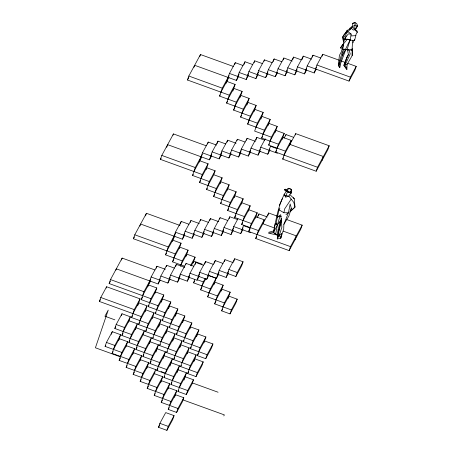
<?xml version="1.0" encoding="UTF-8"?>
<svg xmlns="http://www.w3.org/2000/svg" width="453" height="453" viewBox="0 0 453 453"><rect width="100%" height="100%" fill="white"/><g stroke="black" fill="none" stroke-linecap="round" stroke-linejoin="round"><path stroke-width="0.68" d="M284.473 193.992C278.193 205.917 276.047 219.456 273.521 232.548L276.97 234.988L279.948 222.242L281.698 219.286M345.48 49.451L342.468 55.464L339.773 63.086L339.744 67.644L338.323 65.742L339.41 55.413L341.285 51.891L343.719 43.59L347.377 39.196L350.141 39.762L347.055 49.745L342.774 49.23L342.36 48.29L340.548 48.007L341.636 45.832M349.642 29.507L349.852 28.284L351.454 28.392L353.255 30.04L354.676 29.79L356.166 28.63L357.593 25.713L356.709 23.579L355.124 22.65L352.581 23.346L352.547 26.512C350.446 31.076 344.625 32.084 342.768 36.874L343.544 42.406M283.872 224.337L288.901 215.973L291.347 208.306L290.163 203.946L288.448 212.723L283.872 224.337L283.708 229.02L280.781 238.233L277.247 238.941L281.494 219.813M352.191 48.528L352.496 49.541L352.174 55.611L347.094 64.411L346.885 69.451L343.884 65.323L346.964 57.101L348.64 54.547M343.906 41.767L344.297 39.779L345.429 39.02C348.544 39.479 351.375 40.634 354.608 40.459L354.654 39.337M352.627 40.243L352.049 50.079L352.174 55.611M285.758 197.106L285.866 195.617L287.604 191.715L286.404 191.002L284.082 194.762L285.758 197.106L288.872 196.126L290.911 192.701M354.608 40.459L356.103 34.162L357.224 32.412L357.332 31.257L354.841 29.258M350.129 40.277L351.188 34.122L347.864 31.523L343.855 37.339L344.297 39.779L347.377 39.196M356.777 26.982L357.593 25.713L355.192 25.113L352.547 26.512L354.676 29.79L355.124 22.65L352.581 23.346M281.007 237.066L281.528 233.663L277.587 236.353L281.54 218.323M281.528 233.663L280.781 238.233L279.274 235.373L281.908 227.157L280.752 214.711L277.338 217.163L276.217 223.272L277.406 224.994L275.656 234.178M342.774 49.23L343.719 43.59L340.548 48.007M342.468 55.464L343.567 49.054L341.89 53.205L338.323 65.742L339.773 63.086M345.429 39.02L346.069 35.708M276.217 223.272L275.203 223.561L273.521 232.548L276.97 234.988M285.951 214.654L288.448 212.723L283.895 212.757L284.614 208.963L291.166 199.11L288.872 196.126L285.866 195.617L284.082 194.762M353.068 42.831L353.459 40.889M279.88 208.114L279.054 209.852L277.338 217.163L279.999 216.177L281.239 216.472M287.542 191.217L288.374 188.255L291.556 189.445L291.007 192.208L288.98 191.891L286.024 190.198L287.094 189.988M279.999 216.177L277.406 224.994L273.521 232.548L268.482 233.148L276.319 234.847M344.846 64.066L346.964 57.101M132.893 313.595L138.72 302.842L147.083 305.877L141.257 316.624L99.428 301.466L100.776 297.496L106.602 286.749L140.068 298.872L137.82 305.492M106.155 288.068L106.602 286.749M148.431 284.926L156.795 287.955L150.968 298.708L109.139 283.55L110.492 279.58L122.146 258.08L154.954 269.971M115.866 270.152L116.319 268.833L158.148 283.991L160.09 280.407M121.466 260.067L122.146 258.08M172.712 240.13L181.075 243.165L175.249 253.912L133.42 238.754L134.773 234.79L146.427 213.284L179.892 225.413M199.733 160.758L208.097 163.788L202.27 174.541L160.441 159.382L161.795 155.413L173.448 133.912L206.257 145.798M226.755 81.381L235.118 84.417L229.292 95.164L187.463 80.005L188.816 76.036L200.469 54.536L233.278 66.427M139.92 226.019L140.6 224.037L182.429 239.195L184.371 235.611M166.721 147.31L167.621 144.66L209.45 159.818L211.715 155.639M193.963 67.27L194.643 65.289L236.472 80.447L238.737 76.263M145.526 215.934L146.427 213.284M172.995 135.232L173.448 133.912M199.79 56.523L200.469 54.536M113.465 349.427L119.292 338.68L127.661 341.709L121.834 352.462L105.102 346.398L106.449 342.428L112.282 331.675L120.645 334.71L118.618 340.662M111.376 334.325L112.282 331.675M123.182 331.511L129.009 320.764L137.372 323.793L131.546 334.541L114.813 328.482L116.166 324.512L121.993 313.759L130.356 316.794L128.556 322.083M121.313 315.747L121.993 313.759M120.481 356.432L126.308 345.679L134.677 348.708L128.85 359.461L112.118 353.397L114.819 345.458L120.645 334.71M130.192 338.51L136.025 327.762L144.388 330.792L138.561 341.545L121.829 335.48L124.53 327.542L130.356 316.794M139.909 320.594L145.736 309.846L154.099 312.876L148.273 323.623L131.54 317.564L134.241 309.625L140.068 298.872M127.497 363.431L133.324 352.677L141.693 355.713L135.866 366.46L119.133 360.395L121.834 352.462M149.62 302.678L155.447 291.925L163.81 294.96L157.984 305.707L141.251 299.643L143.952 291.709L150.753 279.167M125.86 347.004L127.661 341.709M137.208 345.514L143.035 334.761L151.404 337.791L145.577 348.544L128.845 342.479L131.546 334.541M147.757 286.908L151.132 276.987L156.959 266.239L165.328 269.269M135.345 329.744L137.372 323.793M156.285 268.221L156.959 266.239M146.919 327.593L152.752 316.845L161.115 319.875L155.288 330.628L138.556 324.563L141.257 316.624M134.513 370.429L140.339 359.682L148.709 362.711L142.876 373.465L126.144 367.4L128.85 359.461M145.056 311.828L147.083 305.877M173.901 257.882L179.728 247.134L188.091 250.164L182.265 260.917L165.532 254.852L168.233 246.913L175.679 233.176M200.922 178.51L206.749 167.757L215.113 170.792L209.286 181.54L192.553 175.475L195.254 167.536L202.378 154.399M227.944 99.133L233.771 88.38L242.134 91.415L236.307 102.163L219.575 96.104L222.276 88.165L229.076 75.623M156.636 309.676L162.463 298.929L170.826 301.958L165 312.712L148.267 306.647L150.968 298.708M132.65 354.665L134.677 348.708M172.259 241.455L175.413 232.196L181.24 221.443L188.963 224.241M199.28 162.078L202.434 152.82L208.261 142.072L216.63 145.102M226.081 83.369L229.456 73.443L235.283 62.695L243.006 65.492M144.224 352.513L150.051 341.76L158.42 344.795L152.593 355.543L135.86 349.478L138.561 341.545M154.994 293.25L156.795 287.955M158.148 283.991L160.849 276.053L166.676 265.299L174.399 268.097M180.339 224.088L181.24 221.443M207.587 144.054L208.261 142.072M234.609 64.677L235.283 62.695M143.035 334.761L144.388 330.792M166.228 266.624L166.676 265.299M153.935 334.597L159.762 323.844L168.131 326.879L162.304 337.627L145.572 331.562L148.273 323.623M148.544 384.433L154.371 373.68L155.719 369.71L149.892 380.463L133.159 374.399L135.866 366.46M152.072 318.827L154.099 312.876M184.779 266.285L172.548 261.851L175.249 253.912M207.938 185.509L213.765 174.756L222.129 177.791L216.302 188.539L199.569 182.48L202.27 174.541M234.96 106.132L240.786 95.385L249.15 98.414L243.323 109.167L226.591 103.103L229.292 95.164M163.652 316.675L169.479 305.928L177.842 308.957L172.015 319.71L155.283 313.646L157.984 305.707M139.892 361.001L141.693 355.713M179.275 248.454L181.075 243.165M182.429 239.195L185.13 231.256L190.956 220.509L199.326 223.539M206.075 169.745L208.097 163.788M209.45 159.818L212.151 151.885L217.978 141.132L225.702 143.929M232.87 91.03L235.118 84.417M236.472 80.447L239.173 72.508L244.999 61.755L252.723 64.558M151.24 359.512L157.066 348.765L165.436 351.794L159.609 362.547L142.876 356.483L145.577 348.544M161.336 302.236L163.81 294.96M151.132 276.987L167.865 283.051L170.566 275.113L176.393 264.365L184.762 267.395M190.283 222.491L190.956 220.509M217.078 143.777L217.978 141.132M244.099 64.405L244.999 61.755M149.377 343.748L151.404 337.791M175.719 266.347L176.393 264.365M160.951 341.596L166.778 330.843L175.147 333.878L169.32 344.625L152.587 338.567L155.288 330.628M154.371 373.68L162.735 376.715L156.908 387.462L140.175 381.398L142.876 373.465M158.641 327.151L161.115 319.875M180.464 266.205L182.265 260.917M214.954 192.508L220.781 181.761L229.144 184.79L223.318 195.543L206.585 189.479L209.286 181.54M241.976 113.137L247.802 102.384L256.166 105.413L250.339 116.166L233.606 110.102L236.307 102.163M170.662 323.68L176.494 312.927L184.858 315.962L179.031 326.709L162.299 320.645L165 312.712M146.681 368.663L148.709 362.711M185.843 256.777L188.091 250.164M175.413 232.196L192.146 238.261L194.847 230.322L200.673 219.569L208.397 222.366M213.765 174.756L215.113 170.792M202.434 152.82L219.167 158.884L221.868 150.945L227.695 140.198L236.064 143.227M240.107 97.367L242.134 91.415M229.456 73.443L246.189 79.507L248.89 71.568L254.716 60.821L262.44 63.618M158.256 366.511L164.082 355.764L172.451 358.793L166.619 369.546L149.886 363.482L152.593 355.543M168.578 308.572L170.826 301.958M160.849 276.053L177.582 282.117L180.283 274.178L186.115 263.425L193.833 266.222M200.226 220.894L200.673 219.569M227.021 142.18L227.695 140.198M254.042 62.803L254.716 60.821M155.94 352.072L158.42 344.795M185.662 264.75L186.115 263.425M167.967 348.595L173.793 337.847L182.163 340.877L176.336 351.63L159.603 345.565L162.304 337.627M155.56 391.432L161.387 380.679L169.75 383.714L163.924 394.461L147.191 388.402L149.892 380.463M165.877 333.493L168.131 326.879M221.964 199.507L227.797 188.759L236.16 191.789L230.334 202.542L213.601 196.477L216.302 188.539M248.986 120.136L254.818 109.383L263.182 112.418L257.355 123.165L240.622 117.101L243.323 109.167M177.678 330.679L183.505 319.926L191.874 322.961L186.047 333.708L169.314 327.649L172.015 319.71M193.08 263.119L195.107 257.162L186.744 254.133L180.917 264.886M185.13 231.256L201.862 237.321L204.563 229.382L210.396 218.635L218.759 221.664M220.101 183.742L222.129 177.791M212.151 151.885L228.884 157.944L231.585 150.011L237.417 139.258L245.135 142.055M246.902 105.028L249.15 98.414M239.173 72.508L255.905 78.573L258.606 70.634L264.439 59.881L272.157 62.684M165.271 373.515L171.098 362.762L179.462 365.798L173.635 376.545L156.902 370.48L159.609 362.547M175.368 316.234L177.842 308.957M170.566 275.113L187.299 281.177L190.005 273.238L195.832 262.491L203.55 265.288M209.716 220.617L210.396 218.635M236.964 140.583L237.417 139.258M263.986 61.206L264.439 59.881M163.182 358.408L165.436 351.794M195.152 264.473L195.832 262.491M174.983 355.594L180.809 344.846L189.178 347.876L183.346 358.629L166.619 352.564L169.32 344.625M162.576 398.43L168.403 387.683L176.766 390.713L170.94 401.466L154.207 395.401L156.908 387.462M172.667 341.154L175.147 333.878M209.076 275.6L216.155 278.165L210.328 288.918L193.595 282.853L194.722 279.546M228.98 206.511L234.807 195.758L243.176 198.793L237.349 209.541L220.617 203.476L223.318 195.543M256.002 127.134L261.828 116.387L270.198 119.416L264.371 130.164L247.638 124.105L250.339 116.166M184.694 337.678L190.52 326.93L198.89 329.96L193.063 340.713L176.33 334.648L179.031 326.709M160.707 382.666L162.735 376.715M194.847 230.322L211.579 236.387L214.286 228.448L220.113 217.695L227.831 220.492M227.344 190.084L229.144 184.79M221.868 150.945L238.601 157.01L241.307 149.071L247.134 138.324L255.498 141.353M254.139 111.37L256.166 105.413M248.89 71.568L265.622 77.633L268.329 69.694L274.156 58.947L281.874 61.744M172.287 380.514L178.114 369.761L186.477 372.796L180.651 383.544L163.918 377.485L166.619 369.546M182.604 322.576L184.858 315.962M180.283 274.178L197.015 280.243L199.722 272.304L205.549 261.551L213.272 264.354M219.66 219.02L220.113 217.695M246.455 140.305L247.134 138.324M273.255 61.591L274.156 58.947M169.971 366.069L172.451 358.793M204.648 264.201L205.549 261.551M181.998 362.598L187.825 351.845L196.189 354.88L190.362 365.628L173.629 359.563L176.336 351.63M169.586 405.429L175.419 394.682L183.782 397.711L177.955 408.464L161.223 402.4L163.924 394.461M179.909 347.491L182.163 340.877M208.975 292.887L214.801 282.134L223.17 285.169L217.344 295.917L200.611 289.852L203.312 281.919L205.254 278.335M235.996 213.51L241.823 202.757L250.192 205.792L244.365 216.54L227.633 210.481L230.334 202.542M257.355 123.165L254.654 131.104L271.387 137.168L277.213 126.415L268.844 123.386L263.017 134.133M191.71 344.682L197.536 333.929L205.905 336.958L200.079 347.711L183.346 341.647L186.047 333.708M167.95 389.002L169.75 383.714M204.563 229.382L221.296 235.447L224.003 227.508L229.83 216.761L237.553 219.558M234.133 197.746L236.16 191.789M231.585 150.011L248.318 156.07L251.024 148.137L256.851 137.384L264.575 140.181M260.928 119.031L263.182 112.418M258.606 70.634L275.339 76.699L278.046 68.76L283.872 58.007L292.236 61.042M179.303 387.513L185.13 376.766L193.493 379.795L187.667 390.548L170.934 384.484L173.635 376.545M189.847 328.912L191.874 322.961M190.005 273.238L206.738 279.303L209.439 271.364L215.266 260.617L222.989 263.414M229.15 218.742L229.83 216.761M255.951 140.028L256.851 137.384M283.193 59.994L283.872 58.007M158.527 427.321L159.875 423.351L165.702 412.598L174.071 415.633L172.718 419.597L166.891 430.35L158.527 427.321L159.818 424.931M177.214 372.411L179.462 365.798M214.365 263.261L215.266 260.617M189.014 369.597L194.841 358.85L203.204 361.879L197.378 372.626L180.645 366.568L183.346 358.629M183.782 397.711L182.429 401.681L176.602 412.434L168.239 409.399L170.94 401.466M187.151 353.833L189.178 347.876M215.99 299.886L221.817 289.133L230.186 292.168L224.36 302.915L207.627 296.857L210.328 288.918M243.012 220.509L248.839 209.762L257.208 212.791L251.381 223.544L234.648 217.48L237.349 209.541M270.033 141.138L275.86 130.385L284.229 133.42L278.402 144.167L261.67 138.103L264.371 130.164M198.725 351.681L204.552 340.928L212.921 343.963L207.089 354.71L190.356 348.646L193.063 340.713M174.513 397.326L176.766 390.713M213.901 284.778L216.155 278.165M214.286 228.448L231.013 234.512L233.72 226.574L237.927 218.81M241.375 204.082L243.176 198.793M241.307 149.071L258.034 155.136L260.741 147.197L265.271 138.833M268.17 125.368L270.198 119.416M268.329 69.694L285.056 75.759L287.763 67.82L293.589 57.072L301.313 59.87M196.636 336.573L198.89 329.96M199.722 272.304L216.455 278.369L219.156 270.43L224.982 259.677L233.346 262.712M193.493 379.795L192.146 383.765L186.313 394.518L177.95 391.483L180.651 383.544M292.689 59.717L293.589 57.072M166.891 430.35L168.244 426.381L174.071 415.633M184.003 380.073L186.477 372.796M224.309 261.664L224.982 259.677M203.204 361.879L201.857 365.848L196.03 376.596L187.661 373.566L190.362 365.628M193.941 361.494L196.189 354.88M176.602 412.434L177.955 408.464M223.006 306.885L228.833 296.137L237.202 299.167L231.37 309.92L214.637 303.855L217.344 295.917M250.028 227.514L255.854 216.761L264.224 219.79L258.391 230.543L241.659 224.478L244.365 216.54M277.049 148.137L282.876 137.384L291.245 140.419L285.413 151.166L268.68 145.107L271.387 137.168M212.921 343.963L211.568 347.932L205.741 358.68L197.372 355.65L200.079 347.711M221.143 291.12L223.17 285.169M224.003 227.508L240.736 233.572L243.437 225.634L250.515 228.199M248.391 211.081L250.192 205.792M251.024 148.137L267.757 154.196L270.458 146.262L276.891 148.59M275.186 132.372L277.213 126.415M278.046 68.76L294.778 74.824L297.479 66.885L303.306 56.132L311.67 59.167M186.313 394.518L187.667 390.548M203.878 342.915L205.905 336.958M209.439 271.364L226.172 277.429L228.873 269.49L234.699 258.742L243.063 261.772L241.715 265.741L235.888 276.494L219.156 270.43M302.179 59.445L303.306 56.132M233.799 261.387L234.699 258.742M196.03 376.596L197.378 372.626M237.202 299.167L235.849 303.136L230.022 313.889L221.653 310.854L224.36 302.915M286.415 219.433L302.162 225.135L290.509 246.636L248.674 231.477L251.381 223.544M284.065 155.136L295.718 133.635L329.184 145.764L317.53 167.265L275.696 152.106L278.402 144.167M205.741 358.68L207.089 354.71M227.933 298.782L230.186 292.168M255.407 218.086L257.208 212.791M282.202 139.371L284.229 133.42M287.763 67.82L304.495 73.884L307.196 65.945L313.023 55.198L320.747 57.995M235.888 276.494L237.236 272.525L243.063 261.772M258.306 215.934L258.98 213.946L267.344 216.981M285.549 135.894L286.002 134.575L293.725 137.372M312.349 57.18L313.023 55.198M230.022 313.889L231.37 309.92M302.162 225.135L300.809 229.105L289.156 250.605L255.69 238.482L258.391 230.543M329.184 145.764L327.83 149.733L316.177 171.234L282.712 159.105L285.413 151.166M264.224 219.79L262.87 223.759L274.025 227.802M289.439 145.707L291.245 140.419M297.479 66.885L314.212 72.95L316.913 65.011L322.74 54.258L339.144 60.204M267.797 215.656L268.697 213.012L277.23 216.104M295.271 134.96L295.718 133.635M322.066 56.246L322.74 54.258M289.156 250.605L290.509 246.636M316.177 171.234L317.53 167.265M294.982 239.858L296.336 235.888L283.21 231.132M322.004 160.481L323.357 156.511L289.892 144.388M307.196 65.945L349.025 81.104L350.379 77.14L356.205 66.387L347.678 63.295M356.205 66.387L354.852 70.357L349.025 81.104M346.018 49.088L340.758 63.052L339.744 67.644L339.608 66.257M346.081 32.888L347.191 30.34L351.454 28.392L352.247 26.829M290.265 192.27L291.556 189.445L288.374 188.255L286.024 190.198M347.468 49.32L348.34 54.422L343.884 65.323L346.885 69.451L345.328 64.609L350.243 53.896L348.946 49.626M279.274 205.452L282.536 198.374M345.441 49.473L349.846 40.368M290.747 209.484L291.347 208.306M187.463 80.005L188.759 77.616M160.441 159.382L161.087 158.188M99.428 301.466L100.396 299.676M109.139 283.55L110.436 281.16M133.42 238.754L134.388 236.964M220.928 92.135L229.02 77.203M219.575 96.104L220.226 94.909M237.825 76.478L239.116 74.088M226.591 103.103L227.565 101.308M193.907 171.506L201.676 157.174M192.553 175.475L193.204 174.28M247.542 75.538L248.51 73.748M246.189 79.507L248.454 75.328M105.102 346.398L105.747 345.203M114.813 328.482L115.787 326.687M233.606 110.102L234.903 107.712M210.804 155.849L211.772 154.06M257.259 74.603L258.555 72.214M199.569 182.48L200.543 180.685M255.905 78.573L258.17 74.388M142.604 295.679L150.373 281.341M166.885 250.883L174.977 235.951M112.118 353.397L113.086 351.607M121.829 335.48L123.125 333.091M131.54 317.564L132.514 315.769M141.251 299.643L142.548 297.259M165.532 254.852L166.506 253.057M240.622 117.101L241.591 115.311M220.52 154.915L221.811 152.525M219.167 158.884L221.432 154.705M266.976 73.663L267.944 71.874M265.622 77.633L267.893 73.454M206.585 189.479L207.231 188.284M159.501 280.022L160.147 278.827M183.782 235.226L184.75 233.437M230.237 153.975L230.883 152.786M119.133 360.395L120.424 358.012M128.845 342.479L129.813 340.69M138.556 324.563L139.852 322.174M148.267 306.647L148.918 305.452M172.548 261.851L173.844 259.461M228.884 157.944L231.149 153.765M247.638 124.105L248.935 121.715M275.339 76.699L277.61 72.514M213.601 196.477L214.569 194.688M169.218 279.082L170.186 277.293M193.499 234.292L194.144 233.097M167.865 283.051L170.13 278.872M192.146 238.261L194.088 234.677M239.954 153.04L241.251 150.651M238.601 157.01L240.871 152.831M126.144 367.4L127.117 365.605M135.86 349.478L137.151 347.094M145.572 331.562L146.54 329.773M155.283 313.646L155.928 312.451M286.409 71.789L287.383 70M285.056 75.759L287.327 71.58M178.935 278.148L180.232 275.758M203.216 233.352L204.184 231.562M177.582 282.117L179.524 278.533M201.862 237.321L204.127 233.142M220.617 203.476L221.262 202.281M249.671 152.106L250.645 150.311M248.318 156.07L250.588 151.891M190.577 265.526L195.107 257.162M296.126 70.855L297.1 69.06M191.166 265.911L193.759 261.132L202.123 264.167M294.778 74.824L297.043 70.64M133.159 374.399L134.456 372.009M142.876 356.483L143.844 354.688M152.587 338.567L153.233 337.372M162.299 320.645L162.944 319.45M261.67 138.103L262.638 136.313M188.652 277.208L189.62 275.418M212.933 232.417L213.578 231.223M187.299 281.177L189.569 276.998M211.579 236.387L213.522 232.802M259.388 151.166L260.362 149.377M227.633 210.481L228.601 208.686M258.034 155.136L260.305 150.957M305.843 69.915L306.494 68.72M304.495 73.884L306.76 69.705M141.529 377.428L147.355 366.681M140.175 381.398L141.149 379.608M149.886 363.482L151.183 361.092M159.603 345.565L160.249 344.371M169.314 327.649L169.96 326.454M193.595 282.853L194.564 281.064M268.68 145.107L269.331 143.912M198.369 276.273L199.665 273.884M222.65 231.477L223.623 229.688M197.015 280.243L199.286 276.058M221.296 235.447L223.567 231.268M269.105 150.232L269.756 149.037M267.757 154.196L270.022 150.017M234.648 217.48L235.939 215.09M315.56 68.981L316.534 67.186M314.212 72.95L316.154 69.366M201.959 285.883L205.843 278.72M208.086 275.333L208.731 274.139M232.366 230.543L233.663 228.153M147.191 388.402L148.488 386.013M156.902 370.48L157.876 368.691M166.619 352.564L167.265 351.369M176.33 334.648L177.299 332.853M200.611 289.852L201.902 287.462M206.738 279.303L209.003 275.124M231.013 234.512L233.284 230.328M275.696 152.106L276.67 150.311M284.059 138.154L286.002 134.575M241.659 224.478L242.632 222.689M217.802 274.399L219.099 272.01M242.083 229.603L243.057 227.814M216.455 278.369L218.72 274.184M240.736 233.572L243.001 229.394M154.207 395.401L155.181 393.606M163.918 377.485L164.569 376.29M173.629 359.563L174.603 357.774M183.346 341.647L183.992 340.452M207.627 296.857L208.595 295.062M282.712 159.105L283.363 157.91M248.674 231.477L249.971 229.093M257.038 217.531L258.98 213.946M227.519 273.459L228.493 271.67M226.172 277.429L228.437 273.25M161.223 402.4L162.519 400.01M170.934 384.484L171.908 382.689M180.645 366.568L181.296 365.373M190.356 348.646L191.33 346.856M214.637 303.855L215.934 301.466M257.044 234.512L268.697 213.012M255.69 238.482L256.664 236.687M168.239 409.399L169.207 407.609M177.95 391.483L178.595 390.288M187.661 373.566L188.635 371.771M197.372 355.65L198.669 353.261M221.653 310.854L222.627 309.065M223.805 415.922L224.36 414.897L182.978 399.903M344.297 39.779L345.786 37.044L348.334 33.896L351.188 34.122M277.247 238.941L279.274 235.373M347.191 30.34L342.768 36.874L343.55 42.203M281.472 219.229L277.406 224.994L275.203 223.561M354.676 29.79L357.593 25.713M342.038 45.283L342.842 44.19M288.918 192.106L291.183 193.046L291.619 192.802L291.347 191.817L291.607 192.814L291.183 193.046L286.743 191.466L285.084 190.475L284.994 189.28L285.781 189.246L284.756 189.733L286.743 191.466M290.197 211.545L294.988 207.112L294.286 198.782L293.25 197.65M289.716 211.998L294.988 207.112L293.81 202.446L291.166 199.11M349.852 28.284L351.839 26.585M268.708 232.287L273.527 231.002M345.328 64.609L347.094 64.411M350.996 35.906L355.911 35.662M291.619 192.802L289.886 192.661M347.055 49.745L352.049 50.079L350.735 49.654M344.206 49.167L348.685 49.955L347.525 49.513M290.464 192.712L287.604 191.715M341.115 60.917L345.707 62.582M316.913 65.011L350.379 77.14M188.816 76.036L222.276 88.165M260.741 147.197L277.474 153.261M161.795 155.413L195.254 167.536M277.961 229.229L279.274 229.705M233.72 226.574L250.452 232.638M134.773 234.79L168.233 246.913M228.873 269.49L237.236 272.525M197.519 279.818L203.312 281.919M110.492 279.58L143.952 291.709M100.776 297.496L134.241 309.625M114.869 319.841L104.909 316.228L108.244 310.079L95.407 347.779L120.606 356.913M116.166 324.512L124.53 327.542M106.449 342.428L114.819 345.458M147.129 366.522L157.74 370.367M161.053 371.568L165.696 373.249M192.219 382.864L218.08 392.236M159.875 423.351L168.244 426.381M285.424 189.439L284.994 189.28L285.084 190.475M279.054 209.852L283.895 212.757M289.96 194.682L294.286 198.782M354.756 29.366L357.224 32.412"/></g></svg>
